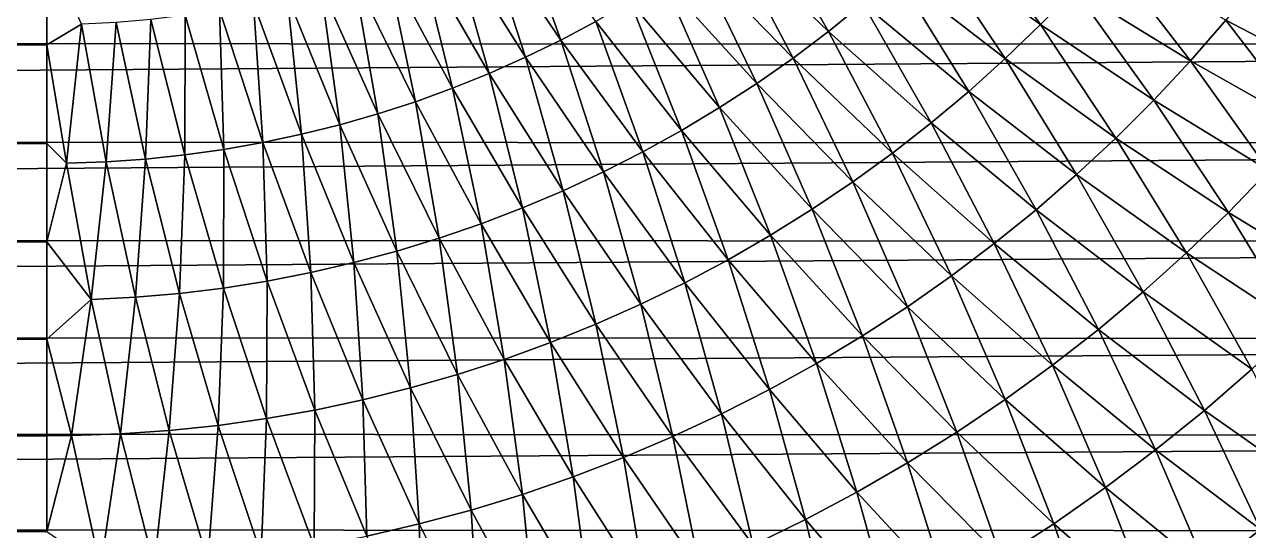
# Model space of a CAD drawing. Header units: millimetres. Extents: x -3250 to 5350, y -3250 to 3250.
# Drawn here: x 4545.7 to 4784, y -292.1 to -193.4 of the extents above; entities that cross this region are included whole.
import ezdxf

# ---------------------------------------------------------------- set-up
doc = ezdxf.new("R2010")
doc.units = ezdxf.units.MM
doc.header["$MEASUREMENT"] = 0
doc.layers.add('MESH_3D', color=2, linetype='CONTINUOUS')

msp = doc.modelspace()

# ---------------------------------------------------------------- linework, layer by layer
at = {"layer": 'MESH_3D'}
for points in [[(4640.86, -170.88, 26276.24), (4634.84, -173.95, 26276.24), (4650.11, -196.48, 26269.01)], [(4640.86, -170.88, 26276.24), (4650.11, -196.48, 26269.01), (4656.91, -192.86, 26269.01)], [(4688.77, -171.37, 26269.01), (4682.71, -176.11, 26269.01), (4702.2, -194.81, 26260.85)], [(4688.77, -171.37, 26269.01), (4702.2, -194.81, 26260.85), (4708.91, -189.38, 26260.85)], [(4634.84, -173.95, 26276.24), (4628.72, -176.81, 26276.24), (4643.19, -199.85, 26269.01)], [(4634.84, -173.95, 26276.24), (4643.19, -199.85, 26269.01), (4650.11, -196.48, 26269.01)], [(4727.83, -171.73, 26260.85), (4721.73, -177.83, 26260.85), (4743.48, -193.48, 26251.75)], [(4727.83, -171.73, 26260.85), (4743.48, -193.48, 26251.75), (4750.11, -186.61, 26251.75)], [(4682.71, -176.11, 26269.01), (4676.48, -180.63, 26269.01), (4695.31, -200, 26260.85)], [(4682.71, -176.11, 26269.01), (4695.31, -200, 26260.85), (4702.2, -194.81, 26260.85)], [(2684.82, -196.62, 836.19), (2688.92, -177.3, 834.01), (5238.78, -178.02, 5634.09)], [(2684.82, -196.62, 836.19), (5238.78, -178.02, 5634.09), (5234.65, -197.41, 5636.28)], [(3244.48, -189.4, 26277.26), (4550, -197.41, 26275.26), (4550, -178.02, 26279.94)], [(4556.75, -193.42, 26276.24), (4550, -178.02, 26279.94), (4550, -197.41, 26275.26)], [(4628.72, -176.81, 26276.24), (4622.5, -179.44, 26276.24), (4636.16, -202.98, 26269.01)], [(4628.72, -176.81, 26276.24), (4636.16, -202.98, 26269.01), (4643.19, -199.85, 26269.01)], [(4721.73, -177.83, 26260.85), (4715.42, -183.72, 26260.85), (4736.61, -200.11, 26251.75)], [(4721.73, -177.83, 26260.85), (4736.61, -200.11, 26251.75), (4743.48, -193.48, 26251.75)], [(4622.5, -179.44, 26276.24), (4616.19, -181.87, 26276.24), (4629.02, -205.86, 26269.01)], [(4622.5, -179.44, 26276.24), (4629.02, -205.86, 26269.01), (4636.16, -202.98, 26269.01)], [(4676.48, -180.63, 26269.01), (4670.1, -184.94, 26269.01), (4688.24, -204.95, 26260.85)], [(4676.48, -180.63, 26269.01), (4688.24, -204.95, 26260.85), (4695.31, -200, 26260.85)], [(4756.5, -179.51, 26251.75), (4750.11, -186.61, 26251.75), (4772.71, -200.53, 26241.75)], [(4756.5, -179.51, 26251.75), (4772.71, -200.53, 26241.75), (4779.57, -192.63, 26241.75)], [(4616.19, -181.87, 26276.24), (4609.81, -184.07, 26276.24), (4621.79, -208.5, 26269.01)], [(4616.19, -181.87, 26276.24), (4621.79, -208.5, 26269.01), (4629.02, -205.86, 26269.01)], [(4609.81, -184.07, 26276.24), (4603.35, -186.04, 26276.24), (4614.47, -210.87, 26269.01)], [(4609.81, -184.07, 26276.24), (4614.47, -210.87, 26269.01), (4621.79, -208.5, 26269.01)], [(4670.1, -184.94, 26269.01), (4663.57, -189.01, 26269.01), (4681, -209.65, 26260.85)], [(4670.1, -184.94, 26269.01), (4681, -209.65, 26260.85), (4688.24, -204.95, 26260.85)], [(4715.42, -183.72, 26260.85), (4708.91, -189.38, 26260.85), (4729.51, -206.5, 26251.75)], [(4715.42, -183.72, 26260.85), (4729.51, -206.5, 26251.75), (4736.61, -200.11, 26251.75)], [(4786.16, -184.5, 26241.75), (4779.57, -192.63, 26241.75), (4802.87, -204.77, 26230.84)], [(4596.82, -187.79, 26276.24), (4590.24, -189.31, 26276.24), (4599.6, -214.86, 26269.01)], [(4603.35, -186.04, 26276.24), (4596.82, -187.79, 26276.24), (4607.07, -213, 26269.01)], [(4596.82, -187.79, 26276.24), (4599.6, -214.86, 26269.01), (4607.07, -213, 26269.01)], [(4603.35, -186.04, 26276.24), (4607.07, -213, 26269.01), (4614.47, -210.87, 26269.01)], [(4750.11, -186.61, 26251.75), (4743.48, -193.48, 26251.75), (4765.58, -208.18, 26241.75)], [(4750.11, -186.61, 26251.75), (4765.58, -208.18, 26241.75), (4772.71, -200.53, 26241.75)], [(3244.48, -189.4, 26277.26), (3243.53, -204.91, 26273.31), (4550, -197.41, 26275.26)], [(4583.61, -190.6, 26276.24), (4576.94, -191.65, 26276.24), (4584.5, -217.8, 26269.01)], [(4590.24, -189.31, 26276.24), (4583.61, -190.6, 26276.24), (4592.08, -216.46, 26269.01)], [(4583.61, -190.6, 26276.24), (4584.5, -217.8, 26269.01), (4592.08, -216.46, 26269.01)], [(4590.24, -189.31, 26276.24), (4592.08, -216.46, 26269.01), (4599.6, -214.86, 26269.01)], [(4663.57, -189.01, 26269.01), (4656.91, -192.86, 26269.01), (4673.61, -214.09, 26260.85)], [(4663.57, -189.01, 26269.01), (4673.61, -214.09, 26260.85), (4681, -209.65, 26260.85)], [(4708.91, -189.38, 26260.85), (4702.2, -194.81, 26260.85), (4722.19, -212.64, 26251.75)], [(4708.91, -189.38, 26260.85), (4722.19, -212.64, 26251.75), (4729.51, -206.5, 26251.75)], [(4570.23, -192.48, 26276.24), (4563.5, -193.07, 26276.24), (4569.22, -219.67, 26269.01)], [(4570.23, -192.48, 26276.24), (4569.22, -219.67, 26269.01), (4576.87, -218.87, 26269.01)], [(4576.94, -191.65, 26276.24), (4570.23, -192.48, 26276.24), (4576.87, -218.87, 26269.01)], [(4576.94, -191.65, 26276.24), (4576.87, -218.87, 26269.01), (4584.5, -217.8, 26269.01)], [(4656.91, -192.86, 26269.01), (4650.11, -196.48, 26269.01), (4666.06, -218.28, 26260.85)], [(4656.91, -192.86, 26269.01), (4666.06, -218.28, 26260.85), (4673.61, -214.09, 26260.85)], [(4779.57, -192.63, 26241.75), (4772.71, -200.53, 26241.75), (4795.57, -213.47, 26230.84)], [(4779.57, -192.63, 26241.75), (4795.57, -213.47, 26230.84), (4802.87, -204.77, 26230.84)], [(4556.75, -193.42, 26276.24), (4550, -197.41, 26275.26), (4553.85, -220.48, 26269.01)], [(4556.75, -193.42, 26276.24), (4553.85, -220.48, 26269.01), (4561.54, -220.21, 26269.01)], [(4563.5, -193.07, 26276.24), (4556.75, -193.42, 26276.24), (4561.54, -220.21, 26269.01)], [(4563.5, -193.07, 26276.24), (4561.54, -220.21, 26269.01), (4569.22, -219.67, 26269.01)], [(4702.2, -194.81, 26260.85), (4695.31, -200, 26260.85), (4714.67, -218.52, 26251.75)], [(4702.2, -194.81, 26260.85), (4714.67, -218.52, 26251.75), (4722.19, -212.64, 26251.75)], [(4743.48, -193.48, 26251.75), (4736.61, -200.11, 26251.75), (4758.18, -215.58, 26241.75)], [(4743.48, -193.48, 26251.75), (4758.18, -215.58, 26241.75), (4765.58, -208.18, 26241.75)], [(2680.3, -215.81, 838.59), (2684.82, -196.62, 836.19), (5234.65, -197.41, 5636.28)], [(2680.3, -215.81, 838.59), (5234.65, -197.41, 5636.28), (5230.09, -216.67, 5638.7)], [(3243.53, -204.91, 26273.31), (4550, -216.67, 26270.1), (4550, -197.41, 26275.26)], [(4553.85, -220.48, 26269.01), (4550, -197.41, 26275.26), (4550, -216.67, 26270.1)], [(4650.11, -196.48, 26269.01), (4643.19, -199.85, 26269.01), (4658.37, -222.19, 26260.85)], [(4650.11, -196.48, 26269.01), (4658.37, -222.19, 26260.85), (4666.06, -218.28, 26260.85)], [(4643.19, -199.85, 26269.01), (4636.16, -202.98, 26269.01), (4650.55, -225.84, 26260.85)], [(4643.19, -199.85, 26269.01), (4650.55, -225.84, 26260.85), (4658.37, -222.19, 26260.85)], [(4695.31, -200, 26260.85), (4688.24, -204.95, 26260.85), (4706.94, -224.13, 26251.75)], [(4695.31, -200, 26260.85), (4706.94, -224.13, 26251.75), (4714.67, -218.52, 26251.75)], [(4736.61, -200.11, 26251.75), (4729.51, -206.5, 26251.75), (4750.53, -222.71, 26241.75)], [(4736.61, -200.11, 26251.75), (4750.53, -222.71, 26241.75), (4758.18, -215.58, 26241.75)], [(4772.71, -200.53, 26241.75), (4765.58, -208.18, 26241.75), (4787.97, -221.91, 26230.84)], [(4772.71, -200.53, 26241.75), (4787.97, -221.91, 26230.84), (4795.57, -213.47, 26230.84)], [(3243.53, -204.91, 26273.31), (3242.52, -220.31, 26269.07), (4550, -216.67, 26270.1)], [(4636.16, -202.98, 26269.01), (4629.02, -205.86, 26269.01), (4642.61, -229.21, 26260.85)], [(4636.16, -202.98, 26269.01), (4642.61, -229.21, 26260.85), (4650.55, -225.84, 26260.85)], [(4688.24, -204.95, 26260.85), (4681, -209.65, 26260.85), (4699.02, -229.47, 26251.75)], [(4688.24, -204.95, 26260.85), (4699.02, -229.47, 26251.75), (4706.94, -224.13, 26251.75)], [(4629.02, -205.86, 26269.01), (4621.79, -208.5, 26269.01), (4634.55, -232.3, 26260.85)], [(4629.02, -205.86, 26269.01), (4634.55, -232.3, 26260.85), (4642.61, -229.21, 26260.85)], [(4729.51, -206.5, 26251.75), (4722.19, -212.64, 26251.75), (4742.63, -229.57, 26241.75)], [(4729.51, -206.5, 26251.75), (4742.63, -229.57, 26241.75), (4750.53, -222.71, 26241.75)], [(4621.79, -208.5, 26269.01), (4614.47, -210.87, 26269.01), (4626.39, -235.11, 26260.85)], [(4621.79, -208.5, 26269.01), (4626.39, -235.11, 26260.85), (4634.55, -232.3, 26260.85)], [(4681, -209.65, 26260.85), (4673.61, -214.09, 26260.85), (4690.92, -234.53, 26251.75)], [(4681, -209.65, 26260.85), (4690.92, -234.53, 26251.75), (4699.02, -229.47, 26251.75)], [(4765.58, -208.18, 26241.75), (4758.18, -215.58, 26241.75), (4780.08, -230.08, 26230.84)], [(4765.58, -208.18, 26241.75), (4780.08, -230.08, 26230.84), (4787.97, -221.91, 26230.84)], [(4614.47, -210.87, 26269.01), (4607.07, -213, 26269.01), (4618.14, -237.64, 26260.85)], [(4614.47, -210.87, 26269.01), (4618.14, -237.64, 26260.85), (4626.39, -235.11, 26260.85)], [(4607.07, -213, 26269.01), (4599.6, -214.86, 26269.01), (4609.81, -239.87, 26260.85)], [(4607.07, -213, 26269.01), (4609.81, -239.87, 26260.85), (4618.14, -237.64, 26260.85)], [(4673.61, -214.09, 26260.85), (4666.06, -218.28, 26260.85), (4682.65, -239.31, 26251.75)], [(4673.61, -214.09, 26260.85), (4682.65, -239.31, 26251.75), (4690.92, -234.53, 26251.75)], [(4722.19, -212.64, 26251.75), (4714.67, -218.52, 26251.75), (4734.5, -236.16, 26241.75)], [(4722.19, -212.64, 26251.75), (4734.5, -236.16, 26241.75), (4742.63, -229.57, 26241.75)], [(2675.36, -234.87, 841.22), (2680.3, -215.81, 838.59), (5230.09, -216.67, 5638.7)], [(2675.36, -234.87, 841.22), (5230.09, -216.67, 5638.7), (5225.11, -235.8, 5641.35)], [(3242.52, -220.31, 26269.07), (4550, -235.8, 26264.46), (4550, -216.67, 26270.1)], [(4553.85, -220.48, 26269.01), (4550, -216.67, 26270.1), (4550, -235.8, 26264.46)], [(4592.08, -216.46, 26269.01), (4584.5, -217.8, 26269.01), (4592.93, -243.46, 26260.85)], [(4599.6, -214.86, 26269.01), (4592.08, -216.46, 26269.01), (4601.4, -241.81, 26260.85)], [(4592.08, -216.46, 26269.01), (4592.93, -243.46, 26260.85), (4601.4, -241.81, 26260.85)], [(4599.6, -214.86, 26269.01), (4601.4, -241.81, 26260.85), (4609.81, -239.87, 26260.85)], [(4758.18, -215.58, 26241.75), (4750.53, -222.71, 26241.75), (4771.91, -237.97, 26230.84)], [(4758.18, -215.58, 26241.75), (4771.91, -237.97, 26230.84), (4780.08, -230.08, 26230.84)], [(4576.87, -218.87, 26269.01), (4569.22, -219.67, 26269.01), (4575.84, -245.86, 26260.85)], [(4576.87, -218.87, 26269.01), (4575.84, -245.86, 26260.85), (4584.41, -244.81, 26260.85)], [(4584.5, -217.8, 26269.01), (4576.87, -218.87, 26269.01), (4584.41, -244.81, 26260.85)], [(4584.5, -217.8, 26269.01), (4584.41, -244.81, 26260.85), (4592.93, -243.46, 26260.85)], [(4666.06, -218.28, 26260.85), (4658.37, -222.19, 26260.85), (4674.22, -243.79, 26251.75)], [(4666.06, -218.28, 26260.85), (4674.22, -243.79, 26251.75), (4682.65, -239.31, 26251.75)], [(4714.67, -218.52, 26251.75), (4706.94, -224.13, 26251.75), (4726.15, -242.45, 26241.75)], [(4714.67, -218.52, 26251.75), (4726.15, -242.45, 26241.75), (4734.5, -236.16, 26241.75)], [(3242.52, -220.31, 26269.07), (3241.33, -237.29, 26264), (4550, -235.8, 26264.46)], [(4553.85, -220.48, 26269.01), (4550, -235.8, 26264.46), (4558.63, -247.06, 26260.85)], [(4561.54, -220.21, 26269.01), (4553.85, -220.48, 26269.01), (4558.63, -247.06, 26260.85)], [(4561.54, -220.21, 26269.01), (4558.63, -247.06, 26260.85), (4567.24, -246.61, 26260.85)], [(4569.22, -219.67, 26269.01), (4561.54, -220.21, 26269.01), (4567.24, -246.61, 26260.85)], [(4569.22, -219.67, 26269.01), (4567.24, -246.61, 26260.85), (4575.84, -245.86, 26260.85)], [(4658.37, -222.19, 26260.85), (4650.55, -225.84, 26260.85), (4665.64, -247.98, 26251.75)], [(4658.37, -222.19, 26260.85), (4665.64, -247.98, 26251.75), (4674.22, -243.79, 26251.75)], [(4750.53, -222.71, 26241.75), (4742.63, -229.57, 26241.75), (4763.47, -245.57, 26230.84)], [(4750.53, -222.71, 26241.75), (4763.47, -245.57, 26230.84), (4771.91, -237.97, 26230.84)], [(4787.97, -221.91, 26230.84), (4780.08, -230.08, 26230.84), (4802.27, -243.61, 26219.04)], [(4650.55, -225.84, 26260.85), (4642.61, -229.21, 26260.85), (4656.91, -251.86, 26251.75)], [(4650.55, -225.84, 26260.85), (4656.91, -251.86, 26251.75), (4665.64, -247.98, 26251.75)], [(4706.94, -224.13, 26251.75), (4699.02, -229.47, 26251.75), (4717.58, -248.45, 26241.75)], [(4706.94, -224.13, 26251.75), (4717.58, -248.45, 26241.75), (4726.15, -242.45, 26241.75)], [(4642.61, -229.21, 26260.85), (4634.55, -232.3, 26260.85), (4648.06, -255.44, 26251.75)], [(4642.61, -229.21, 26260.85), (4648.06, -255.44, 26251.75), (4656.91, -251.86, 26251.75)], [(4699.02, -229.47, 26251.75), (4690.92, -234.53, 26251.75), (4708.81, -254.15, 26241.75)], [(4699.02, -229.47, 26251.75), (4708.81, -254.15, 26241.75), (4717.58, -248.45, 26241.75)], [(4742.63, -229.57, 26241.75), (4734.5, -236.16, 26241.75), (4754.77, -252.87, 26230.84)], [(4742.63, -229.57, 26241.75), (4754.77, -252.87, 26230.84), (4763.47, -245.57, 26230.84)], [(4780.08, -230.08, 26230.84), (4771.91, -237.97, 26230.84), (4793.61, -252.27, 26219.04)], [(4780.08, -230.08, 26230.84), (4793.61, -252.27, 26219.04), (4802.27, -243.61, 26219.04)], [(4634.55, -232.3, 26260.85), (4626.39, -235.11, 26260.85), (4639.08, -258.71, 26251.75)], [(4634.55, -232.3, 26260.85), (4639.08, -258.71, 26251.75), (4648.06, -255.44, 26251.75)], [(2670, -253.78, 844.06), (2675.36, -234.87, 841.22), (5225.11, -235.8, 5641.35)], [(2670, -253.78, 844.06), (5225.11, -235.8, 5641.35), (5219.7, -254.79, 5644.22)], [(3241.33, -237.29, 26264), (4550, -254.79, 26258.34), (4550, -235.8, 26264.46)], [(4558.63, -247.06, 26260.85), (4550, -235.8, 26264.46), (4550, -254.79, 26258.34)], [(4626.39, -235.11, 26260.85), (4618.14, -237.64, 26260.85), (4630, -261.66, 26251.75)], [(4626.39, -235.11, 26260.85), (4630, -261.66, 26251.75), (4639.08, -258.71, 26251.75)], [(4690.92, -234.53, 26251.75), (4682.65, -239.31, 26251.75), (4699.84, -259.54, 26241.75)], [(4690.92, -234.53, 26251.75), (4699.84, -259.54, 26241.75), (4708.81, -254.15, 26241.75)], [(3241.33, -237.29, 26264), (3239.9, -255.98, 26257.94), (4550, -254.79, 26258.34)], [(4618.14, -237.64, 26260.85), (4609.81, -239.87, 26260.85), (4620.82, -264.29, 26251.75)], [(4618.14, -237.64, 26260.85), (4620.82, -264.29, 26251.75), (4630, -261.66, 26251.75)], [(4734.5, -236.16, 26241.75), (4726.15, -242.45, 26241.75), (4745.82, -259.87, 26230.84)], [(4734.5, -236.16, 26241.75), (4745.82, -259.87, 26230.84), (4754.77, -252.87, 26230.84)], [(4771.91, -237.97, 26230.84), (4763.47, -245.57, 26230.84), (4784.66, -260.62, 26219.04)], [(4771.91, -237.97, 26230.84), (4784.66, -260.62, 26219.04), (4793.61, -252.27, 26219.04)], [(4609.81, -239.87, 26260.85), (4601.4, -241.81, 26260.85), (4611.55, -266.6, 26251.75)], [(4609.81, -239.87, 26260.85), (4611.55, -266.6, 26251.75), (4620.82, -264.29, 26251.75)], [(4682.65, -239.31, 26251.75), (4674.22, -243.79, 26251.75), (4690.69, -264.61, 26241.75)], [(4682.65, -239.31, 26251.75), (4690.69, -264.61, 26241.75), (4699.84, -259.54, 26241.75)], [(4601.4, -241.81, 26260.85), (4592.93, -243.46, 26260.85), (4602.21, -268.59, 26251.75)], [(4601.4, -241.81, 26260.85), (4602.21, -268.59, 26251.75), (4611.55, -266.6, 26251.75)], [(4726.15, -242.45, 26241.75), (4717.58, -248.45, 26241.75), (4736.64, -266.54, 26230.84)], [(4726.15, -242.45, 26241.75), (4736.64, -266.54, 26230.84), (4745.82, -259.87, 26230.84)], [(4584.41, -244.81, 26260.85), (4575.84, -245.86, 26260.85), (4583.35, -271.58, 26251.75)], [(4584.41, -244.81, 26260.85), (4583.35, -271.58, 26251.75), (4592.8, -270.25, 26251.75)], [(4592.93, -243.46, 26260.85), (4584.41, -244.81, 26260.85), (4592.8, -270.25, 26251.75)], [(4592.93, -243.46, 26260.85), (4592.8, -270.25, 26251.75), (4602.21, -268.59, 26251.75)], [(4674.22, -243.79, 26251.75), (4665.64, -247.98, 26251.75), (4681.37, -269.36, 26241.75)], [(4674.22, -243.79, 26251.75), (4681.37, -269.36, 26241.75), (4690.69, -264.61, 26241.75)], [(4558.63, -247.06, 26260.85), (4550, -254.79, 26258.34), (4554.78, -273.57, 26251.75)], [(4558.63, -247.06, 26260.85), (4554.78, -273.57, 26251.75), (4564.32, -273.24, 26251.75)], [(4567.24, -246.61, 26260.85), (4558.63, -247.06, 26260.85), (4564.32, -273.24, 26251.75)], [(4567.24, -246.61, 26260.85), (4564.32, -273.24, 26251.75), (4573.85, -272.57, 26251.75)], [(4575.84, -245.86, 26260.85), (4567.24, -246.61, 26260.85), (4573.85, -272.57, 26251.75)], [(4575.84, -245.86, 26260.85), (4573.85, -272.57, 26251.75), (4583.35, -271.58, 26251.75)], [(4763.47, -245.57, 26230.84), (4754.77, -252.87, 26230.84), (4775.42, -268.65, 26219.04)], [(4763.47, -245.57, 26230.84), (4775.42, -268.65, 26219.04), (4784.66, -260.62, 26219.04)], [(4665.64, -247.98, 26251.75), (4656.91, -251.86, 26251.75), (4671.89, -273.78, 26241.75)], [(4665.64, -247.98, 26251.75), (4671.89, -273.78, 26241.75), (4681.37, -269.36, 26241.75)], [(4717.58, -248.45, 26241.75), (4708.81, -254.15, 26241.75), (4727.22, -272.89, 26230.84)], [(4717.58, -248.45, 26241.75), (4727.22, -272.89, 26230.84), (4736.64, -266.54, 26230.84)], [(4656.91, -251.86, 26251.75), (4648.06, -255.44, 26251.75), (4662.26, -277.86, 26241.75)], [(4656.91, -251.86, 26251.75), (4662.26, -277.86, 26241.75), (4671.89, -273.78, 26241.75)], [(2664.23, -272.54, 847.13), (2670, -253.78, 844.06), (5219.7, -254.79, 5644.22)], [(2664.23, -272.54, 847.13), (5219.7, -254.79, 5644.22), (5213.89, -273.62, 5647.31)], [(3239.9, -255.98, 26257.94), (4550, -273.62, 26251.75), (4550, -254.79, 26258.34)], [(4554.78, -273.57, 26251.75), (4550, -254.79, 26258.34), (4550, -273.62, 26251.75)], [(4708.81, -254.15, 26241.75), (4699.84, -259.54, 26241.75), (4717.59, -278.91, 26230.84)], [(4708.81, -254.15, 26241.75), (4717.59, -278.91, 26230.84), (4727.22, -272.89, 26230.84)], [(4754.77, -252.87, 26230.84), (4745.82, -259.87, 26230.84), (4765.91, -276.35, 26219.04)], [(4754.77, -252.87, 26230.84), (4765.91, -276.35, 26219.04), (4775.42, -268.65, 26219.04)], [(3239.9, -255.98, 26257.94), (3238.39, -274.46, 26251.45), (4550, -273.62, 26251.75)], [(4648.06, -255.44, 26251.75), (4639.08, -258.71, 26251.75), (4652.5, -281.61, 26241.75)], [(4648.06, -255.44, 26251.75), (4652.5, -281.61, 26241.75), (4662.26, -277.86, 26241.75)], [(4639.08, -258.71, 26251.75), (4630, -261.66, 26251.75), (4642.61, -285.02, 26241.75)], [(4639.08, -258.71, 26251.75), (4642.61, -285.02, 26241.75), (4652.5, -281.61, 26241.75)], [(4699.84, -259.54, 26241.75), (4690.69, -264.61, 26241.75), (4707.75, -284.59, 26230.84)], [(4699.84, -259.54, 26241.75), (4707.75, -284.59, 26230.84), (4717.59, -278.91, 26230.84)], [(4630, -261.66, 26251.75), (4620.82, -264.29, 26251.75), (4632.6, -288.08, 26241.75)], [(4630, -261.66, 26251.75), (4632.6, -288.08, 26241.75), (4642.61, -285.02, 26241.75)], [(4745.82, -259.87, 26230.84), (4736.64, -266.54, 26230.84), (4756.13, -283.72, 26219.04)], [(4745.82, -259.87, 26230.84), (4756.13, -283.72, 26219.04), (4765.91, -276.35, 26219.04)], [(4784.66, -260.62, 26219.04), (4775.42, -268.65, 26219.04), (4796.4, -283.45, 26206.36)], [(4620.82, -264.29, 26251.75), (4611.55, -266.6, 26251.75), (4622.5, -290.78, 26241.75)], [(4620.82, -264.29, 26251.75), (4622.5, -290.78, 26241.75), (4632.6, -288.08, 26241.75)], [(4611.55, -266.6, 26251.75), (4602.21, -268.59, 26251.75), (4612.31, -293.14, 26241.75)], [(4611.55, -266.6, 26251.75), (4612.31, -293.14, 26241.75), (4622.5, -290.78, 26241.75)], [(4690.69, -264.61, 26241.75), (4681.37, -269.36, 26241.75), (4697.72, -289.92, 26230.84)], [(4690.69, -264.61, 26241.75), (4697.72, -289.92, 26230.84), (4707.75, -284.59, 26230.84)], [(4736.64, -266.54, 26230.84), (4727.22, -272.89, 26230.84), (4746.11, -290.74, 26219.04)], [(4736.64, -266.54, 26230.84), (4746.11, -290.74, 26219.04), (4756.13, -283.72, 26219.04)], [(4602.21, -268.59, 26251.75), (4592.8, -270.25, 26251.75), (4602.04, -295.13, 26241.75)], [(4602.21, -268.59, 26251.75), (4602.04, -295.13, 26241.75), (4612.31, -293.14, 26241.75)], [(4775.42, -268.65, 26219.04), (4765.91, -276.35, 26219.04), (4786.36, -291.88, 26206.36)], [(4775.42, -268.65, 26219.04), (4786.36, -291.88, 26206.36), (4796.4, -283.45, 26206.36)], [(4583.35, -271.58, 26251.75), (4573.85, -272.57, 26251.75), (4581.33, -298.04, 26241.75)], [(4583.35, -271.58, 26251.75), (4581.33, -298.04, 26241.75), (4591.71, -296.77, 26241.75)], [(4592.8, -270.25, 26251.75), (4583.35, -271.58, 26251.75), (4591.71, -296.77, 26241.75)], [(4592.8, -270.25, 26251.75), (4591.71, -296.77, 26241.75), (4602.04, -295.13, 26241.75)], [(4681.37, -269.36, 26241.75), (4671.89, -273.78, 26241.75), (4687.52, -294.9, 26230.84)], [(4681.37, -269.36, 26241.75), (4687.52, -294.9, 26230.84), (4697.72, -289.92, 26230.84)], [(2658.05, -291.13, 850.41), (2664.23, -272.54, 847.13), (5213.89, -273.62, 5647.31)], [(2658.05, -291.13, 850.41), (5213.89, -273.62, 5647.31), (5207.66, -292.27, 5650.62)], [(3238.39, -274.46, 26251.45), (4550, -292.27, 26244.7), (4550, -273.62, 26251.75)], [(4554.78, -273.57, 26251.75), (4550, -292.27, 26244.7), (4560.46, -299.5, 26241.75)], [(4554.78, -273.57, 26251.75), (4550, -273.62, 26251.75), (4550, -292.27, 26244.7)], [(4564.32, -273.24, 26251.75), (4554.78, -273.57, 26251.75), (4560.46, -299.5, 26241.75)], [(4564.32, -273.24, 26251.75), (4560.46, -299.5, 26241.75), (4570.9, -298.96, 26241.75)], [(4573.85, -272.57, 26251.75), (4564.32, -273.24, 26251.75), (4570.9, -298.96, 26241.75)], [(4573.85, -272.57, 26251.75), (4570.9, -298.96, 26241.75), (4581.33, -298.04, 26241.75)], [(4671.89, -273.78, 26241.75), (4662.26, -277.86, 26241.75), (4677.14, -299.52, 26230.84)], [(4671.89, -273.78, 26241.75), (4677.14, -299.52, 26230.84), (4687.52, -294.9, 26230.84)], [(4727.22, -272.89, 26230.84), (4717.59, -278.91, 26230.84), (4735.84, -297.41, 26219.04)], [(4727.22, -272.89, 26230.84), (4735.84, -297.41, 26219.04), (4746.11, -290.74, 26219.04)], [(3238.39, -274.46, 26251.45), (3236.79, -292.74, 26244.52), (4550, -292.27, 26244.7)], [(4765.91, -276.35, 26219.04), (4756.13, -283.72, 26219.04), (4776.03, -299.95, 26206.36)], [(4765.91, -276.35, 26219.04), (4776.03, -299.95, 26206.36), (4786.36, -291.88, 26206.36)], [(4662.26, -277.86, 26241.75), (4652.5, -281.61, 26241.75), (4666.61, -303.78, 26230.84)], [(4662.26, -277.86, 26241.75), (4666.61, -303.78, 26230.84), (4677.14, -299.52, 26230.84)], [(4717.59, -278.91, 26230.84), (4707.75, -284.59, 26230.84), (4725.35, -303.71, 26219.04)], [(4717.59, -278.91, 26230.84), (4725.35, -303.71, 26219.04), (4735.84, -297.41, 26219.04)], [(4652.5, -281.61, 26241.75), (4642.61, -285.02, 26241.75), (4655.94, -307.66, 26230.84)], [(4652.5, -281.61, 26241.75), (4655.94, -307.66, 26230.84), (4666.61, -303.78, 26230.84)], [(4642.61, -285.02, 26241.75), (4632.6, -288.08, 26241.75), (4645.13, -311.17, 26230.84)], [(4642.61, -285.02, 26241.75), (4645.13, -311.17, 26230.84), (4655.94, -307.66, 26230.84)], [(4707.75, -284.59, 26230.84), (4697.72, -289.92, 26230.84), (4714.64, -309.65, 26219.04)], [(4707.75, -284.59, 26230.84), (4714.64, -309.65, 26219.04), (4725.35, -303.71, 26219.04)], [(4756.13, -283.72, 26219.04), (4746.11, -290.74, 26219.04), (4765.42, -307.65, 26206.36)], [(4756.13, -283.72, 26219.04), (4765.42, -307.65, 26206.36), (4776.03, -299.95, 26206.36)], [(4632.6, -288.08, 26241.75), (4622.5, -290.78, 26241.75), (4634.22, -314.3, 26230.84)], [(4632.6, -288.08, 26241.75), (4634.22, -314.3, 26230.84), (4645.13, -311.17, 26230.84)], [(4697.72, -289.92, 26230.84), (4687.52, -294.9, 26230.84), (4703.74, -315.2, 26219.04)], [(4697.72, -289.92, 26230.84), (4703.74, -315.2, 26219.04), (4714.64, -309.65, 26219.04)], [(4746.11, -290.74, 26219.04), (4735.84, -297.41, 26219.04), (4754.55, -314.99, 26206.36)], [(4746.11, -290.74, 26219.04), (4754.55, -314.99, 26206.36), (4765.42, -307.65, 26206.36)], [(2651.46, -309.54, 853.91), (2658.05, -291.13, 850.41), (5207.66, -292.27, 5650.62)], [(4622.5, -290.78, 26241.75), (4612.31, -293.14, 26241.75), (4623.2, -317.05, 26230.84)], [(4622.5, -290.78, 26241.75), (4623.2, -317.05, 26230.84), (4634.22, -314.3, 26230.84)], [(4786.36, -291.88, 26206.36), (4776.03, -299.95, 26206.36), (4796.26, -315.2, 26192.82)]]:
    msp.add_3dface(points, dxfattribs=at)

doc.saveas('drawing.dxf')
